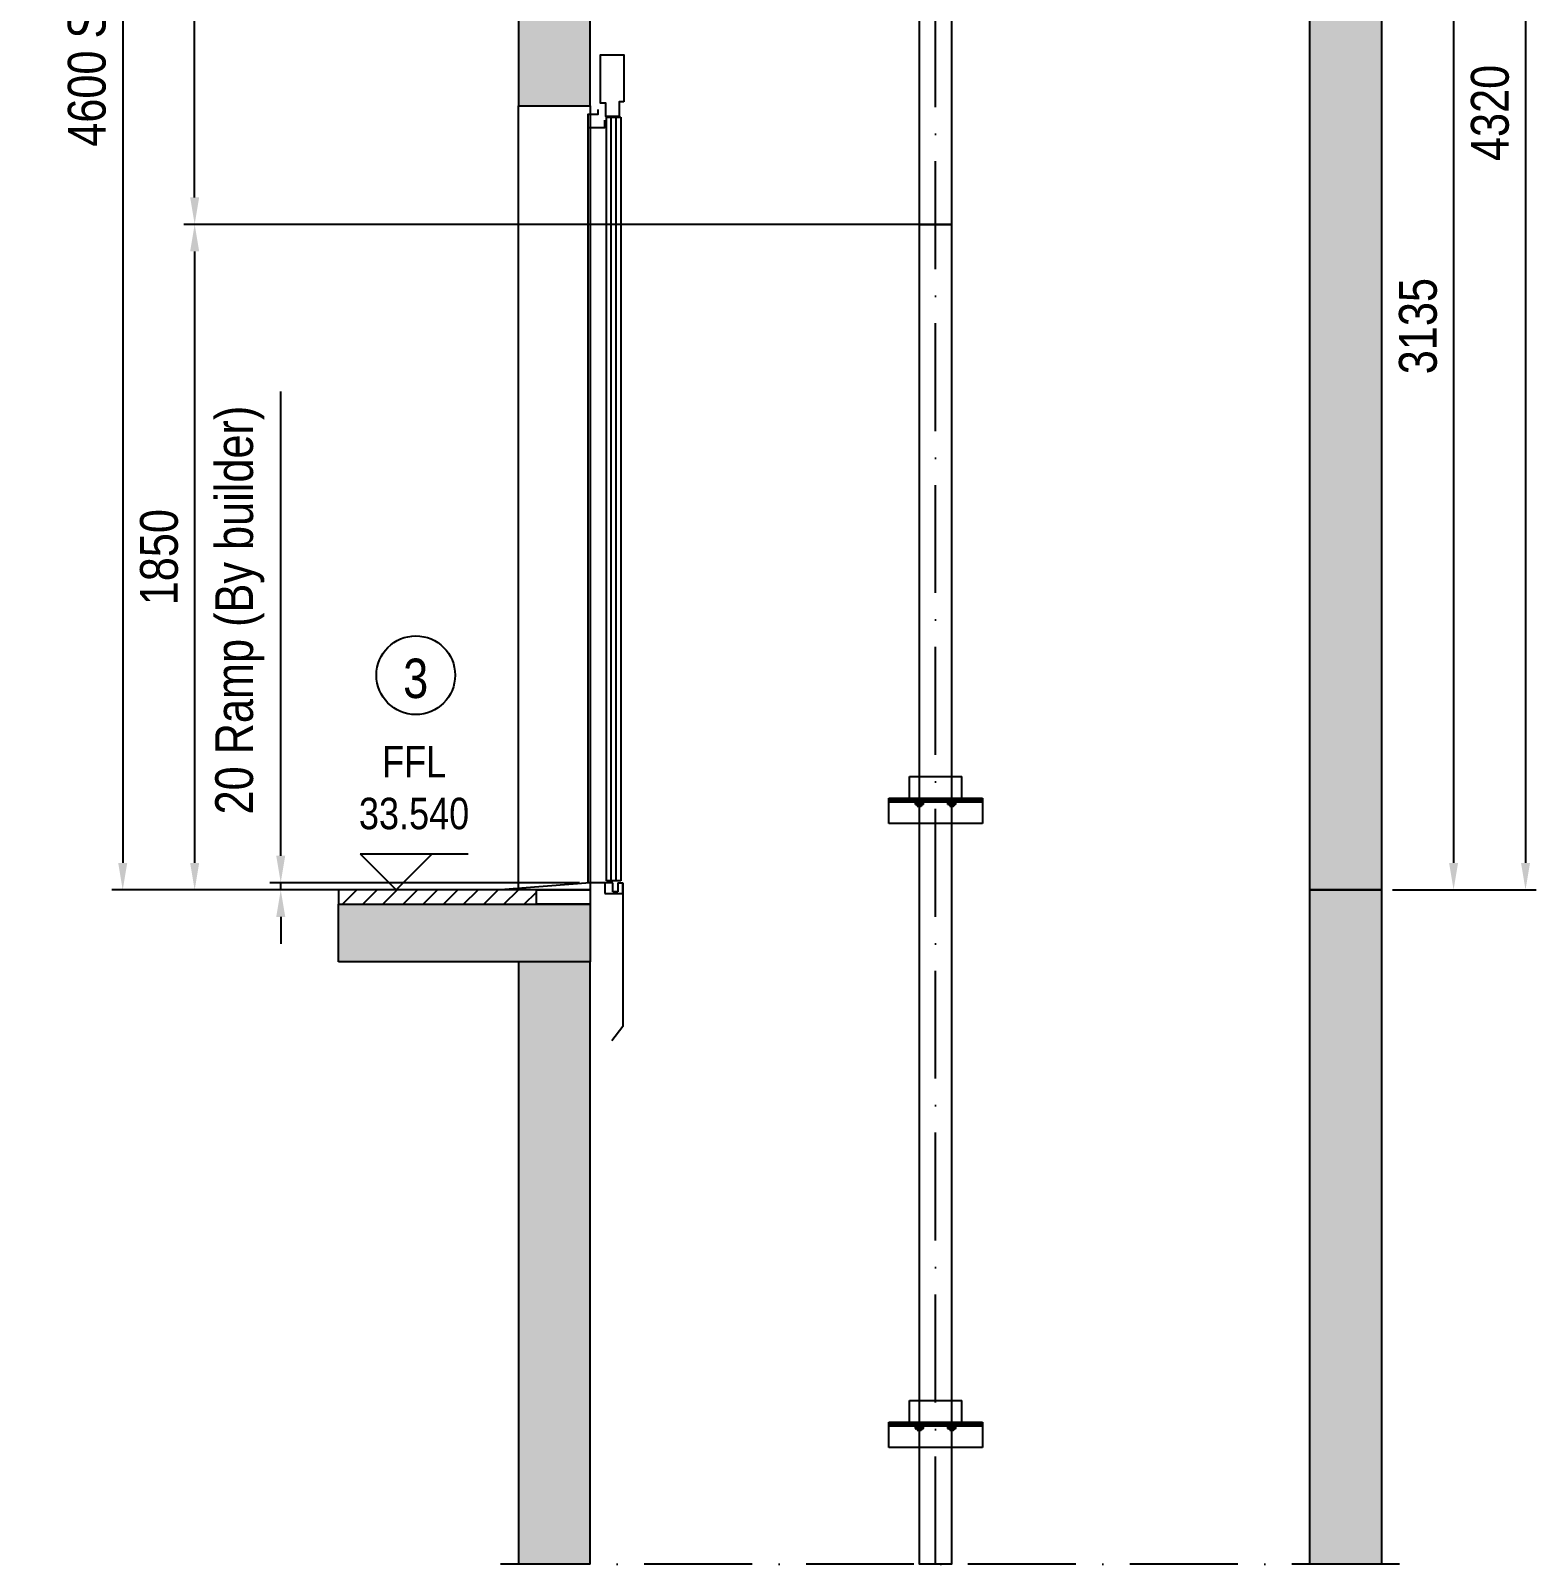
# Model space of a CAD drawing. Header units: millimetres. Extents: x 3615 to 23385, y 1892 to 17185.
# Drawn here: x 12433 to 16619, y 9374 to 13638 of the extents above; entities that cross this region are included whole.
import ezdxf
from ezdxf.enums import TextEntityAlignment as Align

# ---------------------------------------------------------------- set-up
doc = ezdxf.new("R2010")
doc.units = ezdxf.units.MM
doc.header["$MEASUREMENT"] = 0
doc.linetypes.add('ACAD_ISO10W100', pattern=[18, 12, -3, 0, -3])
for name, color, linetype in [('CONT_35', 2, 'Continuous'), ('CONT_50', 5, 'Continuous'), ('CONT_70', 4, 'Continuous'), ('DASHD_25', 1, 'ACAD_ISO10W100'), ('DASHD_35', 2, 'ACAD_ISO10W100'), ('DIM_35', 7, 'Continuous'), ('HATCH_35', 2, 'Continuous'), ('TEXT_35', 2, 'Continuous')]:
    doc.layers.add(name, color=color, linetype=linetype)
doc.styles.add('ARIAL-N', font='ARIALN.TTF')
doc.styles.add('Romans', font='romans.shx', dxfattribs={"width": 0.75})
doc.dimstyles.new('KONE_30', dxfattribs={"dimscale": 30, "dimtxt": 3.5, "dimasz": 2.5, "dimexe": 1, "dimexo": 1, "dimgap": 1.5, "dimtad": 1, "dimdec": 0, "dimzin": 0, "dimdsep": 46, "dimtxsty": 'ARIAL-N', "dimcen": 0, "dimclrd": 256, "dimclre": 256, "dimclrt": 256, "dimadec": 1, "dimazin": 3, "dimtfac": 1, "dimtdec": 0, "dimtmove": 0, "dimatfit": 0, "dimfxl": 1, "dimtfill": 1, "dimtolj": 1, "dimtzin": 0, "dimarcsym": 0})

# ---------------------------------------------------------------- blocks, each defined once
blk = doc.blocks.new('M004650412_PL1_TopShaft_OSG')
at = {"layer": 'HATCH_35'}
h = blk.add_hatch(dxfattribs=at)
h.set_pattern_fill('AR-CONC', color=254, scale=30)
h.paths.add_polyline_path([(-379.5, 6564.5), (-370.5, 6564.5), (-370.5, 6475), (-279.5, 6475), (-279.5, 6564.5), (-270.5, 6564.5), (-270.5, 6475), (-4.5, 6475), (-4.5, 6564.5), (0, 6564.5), (0, 6578.1), (0, 6675), (-1160, 6675), (-1160, 6475), (-379.5, 6475)])
h.paths.add_polyline_path([(1240, 6675), (0, 6675), (0, 6564.5), (4.5, 6564.5), (4.5, 6475), (1240, 6475)])
h = blk.add_hatch(dxfattribs=at)
h.set_pattern_fill('AR-CONC', color=254, scale=30)
h.set_pattern_definition([(50, (-14948.99, -9535.84), (215.178, -18.8256), [22.5, -247.5]), (355, (-14948.99, -9535.84), (-41.6254, 225.6576), [18, -198]), (100.4514, (-14931.06, -9537.4), (173.5527, 206.832), [19.122, -210.3426]), (46.1842, (-14949, -9475.84), (320.1724, -49.6558), [33.75, -371.25]), (96.6356, (-14922.3, -9479.97), (280.3986, 292.2356), [28.683, -315.514]), (351.1842, (-14949, -9475.84), (280.3986, 292.2356), [27, -297]), (21, (-14918.99, -9490.84), (179.0721, -120.7857), [22.5, -247.5]), (326, (-14918.99, -9490.84), (72.9946, 217.545), [18, -198]), (71.4514, (-14904.06, -9500.9), (252.0667, 96.7593), [19.122, -210.3426]), (37.5, (-14948.99, -9535.835), (3.64796, 99.86816), [0, -195.6, 0, -201, 0, -198.75]), (7.5, (-14948.99, -9535.84), (78.92086, 118.3235), [0, -114.6, 0, -191.1, 0, -75.75]), (327.5, (-15015.89, -9535.835), (160.14673, -6.76646), [0, -75, 0, -234, 0, -310.5]), (317.5, (-15045.89, -9535.84), (174.95585, 30.0315), [0, -97.5, 0, -155.4, 0, -220.5])])
h.paths.add_polyline_path([(-960, 1835), (-1660, 1835), (-1660, 1675), (-960, 1675)])
h.paths.add_polyline_path([(-1160, 4055), (-960, 4055), (-960, 6475), (-1160, 6475)])
h.paths.add_polyline_path([(-960, 0), (-960, 1675), (-1160, 1675), (-1160, 0)])
h = blk.add_hatch(dxfattribs=at)
h.set_pattern_fill('AR-CONC', color=254, scale=1.25)
h.set_pattern_definition([(50, (40, 3337.5), (227.731, -19.924), [23.812, -261.938]), (355, (40, 3337.5), (-44.054, 238.821), [19.05, -209.551]), (100.4514, (58.98, 3335.84), (183.677, 218.897), [20.238, -222.613]), (46.184, (40, 3401), (338.849, -52.553), [35.72, -392.906]), (96.636, (68.24, 3396.62), (296.755, 309.283), [30.356, -333.92]), (351.184, (40, 3401), (296.755, 309.283), [28.575, -314.325]), (21, (71.75, 3385.12), (189.518, -127.8315), [23.812, -261.938]), (326, (71.75, 3385.12), (77.253, 230.235), [19.05, -209.55]), (71.4514, (87.54, 3374.47), (266.77, 102.403), [20.238, -222.612]), (37.5, (40, 3337.5), (3.8608, 105.6938), [0, -207.01, 0, -212.725, 0, -210.3438]), (7.5, (40, 3337.5), (83.5246, 125.2257), [0, -121.285, 0, -202.2475, 0, -80.1688]), (327.5, (-30.8, 3337.5), (169.4882, -7.161), [0, -79.375, 0, -247.65, 0, -328.6125]), (317.5, (-62.55, 3337.5), (185.1615, 31.783), [0, -103.1875, 0, -164.465, 0, -233.3625])])
h.paths.add_polyline_path([(1240, 1875), (1040, 1875), (1040, 6475), (1240, 6475)])
h.paths.add_polyline_path([(1040, 0), (1040, 1875), (1240, 1875), (1240, 0)])
h = blk.add_hatch(dxfattribs=at)
h.set_pattern_fill('ANSI31', color=254, scale=12.5)
h.set_pattern_definition([(45, (40, 3337.5), (-28.0633, 28.0633), [])])
h.paths.add_polyline_path([(-1660, 1835), (-1110, 1835), (-1110, 1875), (-1660, 1875)])
at = {"layer": 'CONT_70'}
for points in [[(-1160, 6675), (1240, 6675), (1240, 6475), (-1160, 6475)], [(-1160, 4055), (-960, 4055), (-960, 6475), (-1160, 6475)], [(1240, 1875), (1040, 1875), (1040, 6475), (1240, 6475)], [(-960, 1875), (-1160, 1875), (-1160, 4055), (-960, 4055)], [(-1660, 1835), (-1110, 1835), (-1110, 1875), (-1660, 1875)], [(-1660, 1675), (-1660, 1835), (-960, 1835), (-960, 1675)], [(-960, 1835), (-1110, 1835), (-1110, 1875), (-960, 1875)]]:
    blk.add_lwpolyline(points, close=True, dxfattribs=at)
for points in [[(1040, 0), (1040, 1875), (1240, 1875), (1240, 0)], [(-960, 0), (-960, 1675), (-1160, 1675), (-1160, 0)]]:
    blk.add_lwpolyline(points, dxfattribs=at)
at = {"layer": 'DASHD_25', "ltscale": 25}
blk.add_line((0, 0), (0, 6675), dxfattribs=at)
at = {"layer": 'DASHD_35', "ltscale": 25}
blk.add_line((1290, 0), (-1210, 0), dxfattribs=at)
blk = doc.blocks.new('M004650412_PL1_LanDoorA_0_1')
at = {"layer": 'CONT_35', "ltscale": 0.25}
for p, q in [((-7, 2100), (-7, 0)), ((45, 2128), (85, 2128)), ((45, 5), (45, 2128)), ((58, 5), (58, 2128)), ((72, 5), (72, 2128)), ((85, 2128), (85, 5)), ((40, 0), (-7, 0)), ((63, 0), (40, 0)), ((40, 0), (40, -30)), ((85, 5), (45, 5)), ((63, -25), (63, 0)), ((76, 0), (90, 0)), ((76, 0), (76, -25)), ((90, -30), (90, 0)), ((90, 0), (90, -400)), ((40, -30), (90, -30)), ((76, -25), (63, -25)), ((90, -30), (90, -112)), ((90, -400), (60, -440))]:
    blk.add_line(p, q, dxfattribs=at)
for points in [[(93.5, 2170.5), (80.3, 2170.5), (80.3, 2130), (43.5, 2130), (43.5, 2167), (28, 2167), (28, 2302), (93.5, 2302), (93.5, 2170.5)], [(20.5, 2150), (20.5, 2136), (-7, 2136), (-7, 2100), (40, 2100), (40, 2120)]]:
    blk.add_lwpolyline(points, dxfattribs=at)
blk = doc.blocks.new('KM51138723')
at = {"layer": 'CONT_35'}
blk.add_line((-72.5, 100), (72.5, 100), dxfattribs=at)
for points in [[(-72.5, 40), (-72.5, 100)], [(72.5, 40), (72.5, 100)], [(-130, -30), (-130, 40)], [(-130, 40), (130, 40)], [(-130, 35), (130, 35)], [(-130, 30), (-56, 30)], [(-58, 32.7), (-58, 35)], [(-56, 31.5), (-58, 32.7)], [(-58, 32.7), (-58, 32.7), (-57.7, 32.7), (-57.2, 32.7), (-56.5, 32.7), (-55.6, 32.7), (-54.5, 32.7), (-53.2, 32.7), (-51.8, 32.7), (-50.2, 32.7), (-48.5, 32.7), (-46.8, 32.7), (-45, 32.7)], [(-56, 22.8), (-56, 31.5)], [(-56, 31.5), (-55.3, 31.2), (-54.7, 30.9), (-54.1, 30.8), (-53.5, 30.7), (-52.9, 30.7), (-52.3, 30.8), (-51.7, 30.9), (-51.1, 31.2), (-50.5, 31.5)], [(-56, 22.8), (-54.5, 22)], [(-53.2, 22), (-53.8, 22), (-54.3, 22.1), (-54.8, 22.3), (-55.4, 22.5), (-56, 22.8)], [(-53.2, 22), (-54.5, 22)], [(-50.5, 22.8), (-51.1, 22.5), (-51.6, 22.3), (-52.2, 22.1), (-52.7, 22), (-53.2, 22)], [(-51, 22), (-53.2, 22)], [(-45, 22), (-51, 22)], [(-51, 22), (-51, 18)], [(-51, 22), (-51, 18)], [(-51, 18), (-50.1, 17.5)], [(-51, 18), (-50.1, 17.5)], [(-39, 18), (-39.1, 18), (-39.4, 18), (-39.9, 18), (-40.6, 18), (-41.4, 18), (-42.3, 18), (-43.4, 18), (-44.4, 18), (-45.6, 18), (-46.6, 18), (-47.7, 18), (-48.6, 18), (-49.4, 18), (-50.1, 18), (-50.6, 18), (-50.9, 18), (-51, 18)], [(-50.5, 22.8), (-50.5, 31.5)], [(-50.5, 31.5), (-49.3, 31.2), (-48.2, 31), (-47.2, 30.8), (-46.1, 30.7), (-45, 30.7)], [(-45, 22), (-46.1, 22), (-47.2, 22.1), (-48.3, 22.3), (-49.4, 22.5), (-50.5, 22.8)], [(-50.1, 17.5), (-39.9, 17.5)], [(-39.9, 17.5), (-40, 17.5), (-40.3, 17.5), (-40.8, 17.5), (-41.4, 17.5), (-42.2, 17.5), (-43.1, 17.5), (-44, 17.5), (-45, 17.5), (-46, 17.5), (-46.9, 17.5), (-47.8, 17.5), (-48.6, 17.5), (-49.2, 17.5), (-49.7, 17.5), (-50, 17.5), (-50.1, 17.5)], [(-32, 32.7), (-32, 32.7), (-32.3, 32.7), (-32.8, 32.7), (-33.5, 32.7), (-34.4, 32.7), (-35.5, 32.7), (-36.8, 32.7), (-38.2, 32.7), (-39.8, 32.7), (-41.5, 32.7), (-43.2, 32.7), (-45, 32.7)], [(-45, 30.7), (-43.9, 30.7), (-42.8, 30.8), (-41.7, 31), (-40.6, 31.2), (-39.5, 31.5)], [(-39.5, 22.8), (-40.7, 22.5), (-41.8, 22.3), (-42.8, 22.1), (-43.9, 22), (-45, 22)], [(-39, 22), (-45, 22)], [(-39, 18), (-39.9, 17.5)], [(-39, 18), (-39.9, 17.5)], [(-39.5, 22.8), (-39.5, 31.5)], [(-39.5, 31.5), (-38.9, 31.2), (-38.3, 30.9), (-37.7, 30.8), (-37.1, 30.7), (-36.5, 30.7), (-35.9, 30.8), (-35.3, 30.9), (-34.7, 31.2), (-34, 31.5)], [(-36.8, 22), (-37.3, 22), (-37.8, 22.1), (-38.4, 22.3), (-38.9, 22.5), (-39.5, 22.8)], [(-36.8, 22), (-39, 22)], [(-39, 22), (-39, 18)], [(-39, 22), (-39, 18)], [(-34, 22.8), (-34.6, 22.5), (-35.2, 22.3), (-35.7, 22.1), (-36.2, 22), (-36.8, 22)], [(-35.5, 22), (-36.8, 22)], [(-34, 22.8), (-35.5, 22)], [(-34, 31.5), (-32, 32.7)], [(-34, 22.8), (-34, 31.5)], [(-34, 30), (34, 30)], [(-32, 32.7), (-32, 35)], [(32, 32.7), (32, 35)], [(34, 31.5), (32, 32.7)], [(32, 32.7), (32, 32.7), (32.3, 32.7), (32.8, 32.7), (33.5, 32.7), (34.4, 32.7), (35.5, 32.7), (36.8, 32.7), (38.2, 32.7), (39.8, 32.7), (41.5, 32.7), (43.2, 32.7), (45, 32.7)], [(34, 22.8), (34, 31.5)], [(34, 31.5), (34.7, 31.2), (35.3, 30.9), (35.9, 30.8), (36.5, 30.7), (37.1, 30.7), (37.7, 30.8), (38.3, 30.9), (38.9, 31.2), (39.5, 31.5)], [(34, 22.8), (35.5, 22)], [(36.8, 22), (36.2, 22), (35.7, 22.1), (35.2, 22.3), (34.6, 22.5), (34, 22.8)], [(36.8, 22), (35.5, 22)], [(39.5, 22.8), (38.9, 22.5), (38.4, 22.3), (37.8, 22.1), (37.3, 22), (36.8, 22)], [(39, 22), (36.8, 22)], [(45, 22), (39, 22)], [(39, 22), (39, 18)], [(39, 22), (39, 18)], [(39, 18), (39.9, 17.5)], [(39, 18), (39.9, 17.5)], [(51, 18), (50.9, 18), (50.6, 18), (50.1, 18), (49.4, 18), (48.6, 18), (47.7, 18), (46.6, 18), (45.6, 18), (44.4, 18), (43.4, 18), (42.3, 18), (41.4, 18), (40.6, 18), (39.9, 18), (39.4, 18), (39.1, 18), (39, 18)], [(39.5, 22.8), (39.5, 31.5)], [(39.5, 31.5), (40.7, 31.2), (41.8, 31), (42.8, 30.8), (43.9, 30.7), (45, 30.7)], [(45, 22), (43.9, 22), (42.8, 22.1), (41.7, 22.3), (40.6, 22.5), (39.5, 22.8)], [(39.9, 17.5), (50.1, 17.5)], [(50.1, 17.5), (50, 17.5), (49.7, 17.5), (49.2, 17.5), (48.6, 17.5), (47.8, 17.5), (46.9, 17.5), (46, 17.5), (45, 17.5), (44, 17.5), (43.1, 17.5), (42.2, 17.5), (41.4, 17.5), (40.8, 17.5), (40.3, 17.5), (40, 17.5), (39.9, 17.5)], [(58, 32.7), (58, 32.7), (57.7, 32.7), (57.2, 32.7), (56.5, 32.7), (55.6, 32.7), (54.5, 32.7), (53.2, 32.7), (51.8, 32.7), (50.2, 32.7), (48.5, 32.7), (46.8, 32.7), (45, 32.7)], [(45, 30.7), (46.1, 30.7), (47.2, 30.8), (48.3, 31), (49.4, 31.2), (50.5, 31.5)], [(50.5, 22.8), (49.3, 22.5), (48.2, 22.3), (47.2, 22.1), (46.1, 22), (45, 22)], [(51, 22), (45, 22)], [(51, 18), (50.1, 17.5)], [(51, 18), (50.1, 17.5)], [(50.5, 22.8), (50.5, 31.5)], [(50.5, 31.5), (51.1, 31.2), (51.7, 30.9), (52.3, 30.8), (52.9, 30.7), (53.5, 30.7), (54.1, 30.8), (54.7, 30.9), (55.3, 31.2), (56, 31.5)], [(53.2, 22), (52.7, 22), (52.2, 22.1), (51.6, 22.3), (51.1, 22.5), (50.5, 22.8)], [(53.2, 22), (51, 22)], [(51, 22), (51, 18)], [(51, 22), (51, 18)], [(56, 22.8), (55.4, 22.5), (54.8, 22.3), (54.3, 22.1), (53.8, 22), (53.2, 22)], [(54.5, 22), (53.2, 22)], [(56, 22.8), (54.5, 22)], [(56, 31.5), (58, 32.7)], [(56, 22.8), (56, 31.5)], [(56, 30), (130, 30)], [(58, 32.7), (58, 35)], [(130, 40), (130, -30)], [(130, -30), (-130, -30)]]:
    blk.add_lwpolyline(points, dxfattribs=at)
blk = doc.blocks.new('M004650412_PL1_Shaft_OSGPositionSectionView')
at = {"layer": 'CONT_50'}
for points in [[(-44.5, 6225), (44.5, 6225), (44.5, 3725), (-44.5, 3725)], [(-44.5, 3725), (44.5, 3725), (44.5, 0), (-44.5, 0)]]:
    blk.add_lwpolyline(points, close=True, dxfattribs=at)
at = {"layer": 'CONT_70'}
blk.add_line((-960, 1895), (-1210, 1875), dxfattribs=at)
for name, p in [('M004650412_PL1_TopShaft_OSG', (0, 0)), ('M004650412_PL1_LanDoorA_0_1', (-960, 1895)), ('KM51138723', (0, 2090)), ('KM51138723', (0, 355))]:
    blk.add_blockref(name, p)
blk = doc.blocks.new('Floor_marker')
blk.add_circle((0.15, -5.02), 3.5)
at = {"layer": 'CONT_35', "style": 'Romans', "width": 0.9}
blk.add_attdef('?', text='', height=3.5, dxfattribs=at).set_placement((0.15, -5.29), align=Align.MIDDLE)
blk = doc.blocks.new('*D101')
at = {"layer": 'Defpoints', "color": 0, "transparency": 16777216}
for p in [(13128.3, 11269.3), (13989, 11269.3), (13989, 11249.3)]:
    blk.add_point(p, dxfattribs=at)
at = {"layer": 'DIM_35', "lineweight": -2, "transparency": 16777216}
for p, q in [((13128.3, 11344.3), (13128.3, 12635.1)), ((13959, 11269.3), (13098.3, 11269.3)), ((13128.3, 11249.3), (13128.3, 11269.3)), ((13959, 11249.3), (13098.3, 11249.3)), ((13128.3, 11174.3), (13128.3, 11099.3))]:
    blk.add_line(p, q, dxfattribs=at)
at = {"layer": 'DIM_35', "transparency": 16777216}
for points in [[(13115.8, 11344.3), (13140.8, 11344.3), (13128.3, 11269.3)], [(13115.8, 11174.3), (13140.8, 11174.3), (13128.3, 11249.3)]]:
    blk.add_solid(points, dxfattribs=at)
at = {"layer": 'DIM_35', "transparency": 16777216, "insert": (13014.5, 12027.2), "char_height": 105, "attachment_point": 5, "rotation": 90, "style": 'ARIAL-N', "bg_fill": 3, "box_fill_scale": 1.25, "bg_fill_color": 256, "bg_fill_true_color": 13158600, "bg_fill_transparency": 0}
blk.add_mtext('\\A1;20 Ramp (By builder)', dxfattribs=at)
blk = doc.blocks.new('*D96')
at = {"layer": 'Defpoints', "color": 0, "transparency": 16777216}
for p in [(14949, 13099.3), (12889, 11249.3), (13489, 11249.3)]:
    blk.add_point(p, dxfattribs=at)
at = {"layer": 'DIM_35', "lineweight": -2, "transparency": 16777216}
for p, q in [((14919, 13099.3), (12859, 13099.3)), ((12889, 13024.3), (12889, 11324.3)), ((13459, 11249.3), (12859, 11249.3))]:
    blk.add_line(p, q, dxfattribs=at)
at = {"layer": 'DIM_35', "transparency": 16777216}
for points in [[(12876.5, 13024.3), (12901.5, 13024.3), (12889, 13099.3)], [(12876.5, 11324.3), (12901.5, 11324.3), (12889, 11249.3)]]:
    blk.add_solid(points, dxfattribs=at)
at = {"layer": 'DIM_35', "transparency": 16777216, "insert": (12790.4, 12174.3), "char_height": 105, "attachment_point": 5, "rotation": 90, "style": 'ARIAL-N', "bg_fill": 3, "box_fill_scale": 1.25, "bg_fill_color": 256, "bg_fill_true_color": 13158600, "bg_fill_transparency": 0}
blk.add_mtext('\\A1;1850', dxfattribs=at)
blk = doc.blocks.new('*D97')
at = {"layer": 'Defpoints', "color": 0, "transparency": 16777216}
for p in [(12889, 15599.3), (14949, 15599.3), (14949, 13099.3)]:
    blk.add_point(p, dxfattribs=at)
at = {"layer": 'DIM_35', "lineweight": -2, "transparency": 16777216}
for p, q in [((14919, 15599.3), (12859, 15599.3)), ((12889, 13174.3), (12889, 15524.3)), ((14919, 13099.3), (12859, 13099.3))]:
    blk.add_line(p, q, dxfattribs=at)
at = {"layer": 'DIM_35', "transparency": 16777216}
for points in [[(12876.5, 15524.3), (12901.5, 15524.3), (12889, 15599.3)], [(12876.5, 13174.3), (12901.5, 13174.3), (12889, 13099.3)]]:
    blk.add_solid(points, dxfattribs=at)
at = {"layer": 'DIM_35', "transparency": 16777216, "insert": (12790.4, 14349.3), "char_height": 105, "attachment_point": 5, "rotation": 90, "style": 'ARIAL-N', "bg_fill": 3, "box_fill_scale": 1.25, "bg_fill_color": 256, "bg_fill_true_color": 13158600, "bg_fill_transparency": 0}
blk.add_mtext('\\A1;2500', dxfattribs=at)
blk = doc.blocks.new('*D98')
at = {"layer": 'Defpoints', "color": 0, "transparency": 16777216}
for p in [(13789, 15849.3), (12689, 11249.3), (13489, 11249.3)]:
    blk.add_point(p, dxfattribs=at)
at = {"layer": 'DIM_35', "lineweight": -2, "transparency": 16777216}
for p, q in [((13759, 15849.3), (12659, 15849.3)), ((12689, 15774.3), (12689, 11324.3)), ((13459, 11249.3), (12659, 11249.3))]:
    blk.add_line(p, q, dxfattribs=at)
at = {"layer": 'DIM_35', "transparency": 16777216}
for points in [[(12676.5, 15774.3), (12701.5, 15774.3), (12689, 15849.3)], [(12676.5, 11324.3), (12701.5, 11324.3), (12689, 11249.3)]]:
    blk.add_solid(points, dxfattribs=at)
at = {"layer": 'DIM_35', "transparency": 16777216, "insert": (12589.7, 13549.3), "char_height": 105, "attachment_point": 5, "rotation": 90, "style": 'ARIAL-N', "bg_fill": 3, "box_fill_scale": 1.25, "bg_fill_color": 256, "bg_fill_true_color": 13158600, "bg_fill_transparency": 0}
blk.add_mtext('\\A1;4600 SH', dxfattribs=at)
blk = doc.blocks.new('*D99')
at = {"layer": 'Defpoints', "color": 0, "transparency": 16777216}
for p in [(14935.3, 14384.1), (16189, 11249.3), (16389, 11249.3)]:
    blk.add_point(p, dxfattribs=at)
at = {"layer": 'DIM_35', "lineweight": -2, "transparency": 16777216}
for p, q in [((14965.3, 14384.1), (16419, 14384.1)), ((16389, 14309.1), (16389, 11324.3)), ((16219, 11249.3), (16419, 11249.3))]:
    blk.add_line(p, q, dxfattribs=at)
at = {"layer": 'DIM_35', "transparency": 16777216}
for points in [[(16376.5, 14309.1), (16401.5, 14309.1), (16389, 14384.1)], [(16376.5, 11324.3), (16401.5, 11324.3), (16389, 11249.3)]]:
    blk.add_solid(points, dxfattribs=at)
at = {"layer": 'DIM_35', "transparency": 16777216, "insert": (16290.4, 12816.7), "char_height": 105, "attachment_point": 5, "rotation": 90, "style": 'ARIAL-N', "bg_fill": 3, "box_fill_scale": 1.25, "bg_fill_color": 256, "bg_fill_true_color": 13158600, "bg_fill_transparency": 0}
blk.add_mtext('\\A1;3135', dxfattribs=at)
blk = doc.blocks.new('*D100')
at = {"layer": 'Defpoints', "color": 0, "transparency": 16777216}
for p in [(14949, 15569.3), (16189, 11249.3), (16589, 11249.3)]:
    blk.add_point(p, dxfattribs=at)
at = {"layer": 'DIM_35', "lineweight": -2, "transparency": 16777216}
for p, q in [((14979, 15569.3), (16619, 15569.3)), ((16589, 15494.3), (16589, 11324.3)), ((16219, 11249.3), (16619, 11249.3))]:
    blk.add_line(p, q, dxfattribs=at)
at = {"layer": 'DIM_35', "transparency": 16777216}
for points in [[(16576.5, 15494.3), (16601.5, 15494.3), (16589, 15569.3)], [(16576.5, 11324.3), (16601.5, 11324.3), (16589, 11249.3)]]:
    blk.add_solid(points, dxfattribs=at)
at = {"layer": 'DIM_35', "transparency": 16777216, "insert": (16490.4, 13409.3), "char_height": 105, "attachment_point": 5, "rotation": 90, "style": 'ARIAL-N', "bg_fill": 3, "box_fill_scale": 1.25, "bg_fill_color": 256, "bg_fill_true_color": 13158600, "bg_fill_transparency": 0}
blk.add_mtext('\\A1;4320', dxfattribs=at)

msp = doc.modelspace()

# ---------------------------------------------------------------- linework, layer by layer
at = {"layer": 'TEXT_35', "linetype": 'Continuous', "ltscale": 0.25}
msp.add_line((13349, 11349.3), (13649, 11349.3), dxfattribs=at)
msp.add_lwpolyline([(13349, 11349.3), (13449, 11249.3), (13549, 11349.3)], dxfattribs=at)

# ---------------------------------------------------------------- block references
msp.add_blockref('M004650412_PL1_Shaft_OSGPositionSectionView', (14949, 9374.3))
ref = msp.add_blockref('Floor_marker', (13499, 12003), dxfattribs=dict(xscale=31.25000000000142, yscale=31.25000000000142, zscale=31.25000000000142))
ref.add_attrib('?', '3', dxfattribs={"layer": 'CONT_35', "height": 109.4, "style": 'ARIAL-N'}).set_placement((13503.5, 11837.5), align=Align.MIDDLE)

# ---------------------------------------------------------------- texts
at = {"layer": 'TEXT_35', "linetype": 'Continuous', "ltscale": 0.25, "style": 'ARIAL-N'}
for s, p in [('FFL', (13499, 11605.8)), ('33.540', (13499, 11461.7))]:
    msp.add_text(s, height=87.5, dxfattribs=at).set_placement(p, align=Align.MIDDLE)

# ---------------------------------------------------------------- next in the draw order: dimensions: what is measured, and where the dimension line sits
at = {"layer": 'DIM_35'}
dim = msp.add_linear_dim(base=(13128.3, 11269.3), p1=(13989, 11249.3), p2=(13989, 11269.3), angle=90, text='<> Ramp (By builder)', dimstyle='KONE_30', dxfattribs=at)
dim.commit()
dim.dimension.update_dxf_attribs({"geometry": '*D101', "text_midpoint": (13014.5, 12027.2)})

# ---------------------------------------------------------------- next in the draw order: dimensions: what is measured, and where the dimension line sits
dim = msp.add_linear_dim(base=(12889, 11249.3), p1=(14949, 13099.3), p2=(13489, 11249.3), angle=90, dimstyle='KONE_30', dxfattribs=at)
dim.commit()
dim.dimension.update_dxf_attribs({"geometry": '*D96', "text_midpoint": (12790.4, 12174.3)})

# ---------------------------------------------------------------- next in the draw order: dimensions: what is measured, and where the dimension line sits
dim = msp.add_linear_dim(base=(12889, 15599.3), p1=(14949, 13099.3), p2=(14949, 15599.3), angle=90, dimstyle='KONE_30', dxfattribs=at)
dim.commit()
dim.dimension.update_dxf_attribs({"geometry": '*D97', "text_midpoint": (12790.4, 14349.3)})

# ---------------------------------------------------------------- next in the draw order: dimensions: what is measured, and where the dimension line sits
dim = msp.add_linear_dim(base=(12689, 11249.3), p1=(13789, 15849.3), p2=(13489, 11249.3), angle=90, text='<> SH', dimstyle='KONE_30', dxfattribs=at)
dim.commit()
dim.dimension.update_dxf_attribs({"geometry": '*D98', "text_midpoint": (12589.7, 13549.3)})
dim = msp.add_linear_dim(base=(16389, 11249.3), p1=(14935.3, 14384.1), p2=(16189, 11249.3), angle=90, dimstyle='KONE_30', dxfattribs=at)
dim.commit()
dim.dimension.update_dxf_attribs({"geometry": '*D99', "text_midpoint": (16290.4, 12816.7)})

# ---------------------------------------------------------------- next in the draw order: dimensions: what is measured, and where the dimension line sits
dim = msp.add_linear_dim(base=(16589, 11249.3), p1=(14949, 15569.3), p2=(16189, 11249.3), angle=90, dimstyle='KONE_30', dxfattribs=at)
dim.commit()
dim.dimension.update_dxf_attribs({"geometry": '*D100', "text_midpoint": (16490.4, 13409.3)})

doc.saveas('drawing.dxf')
